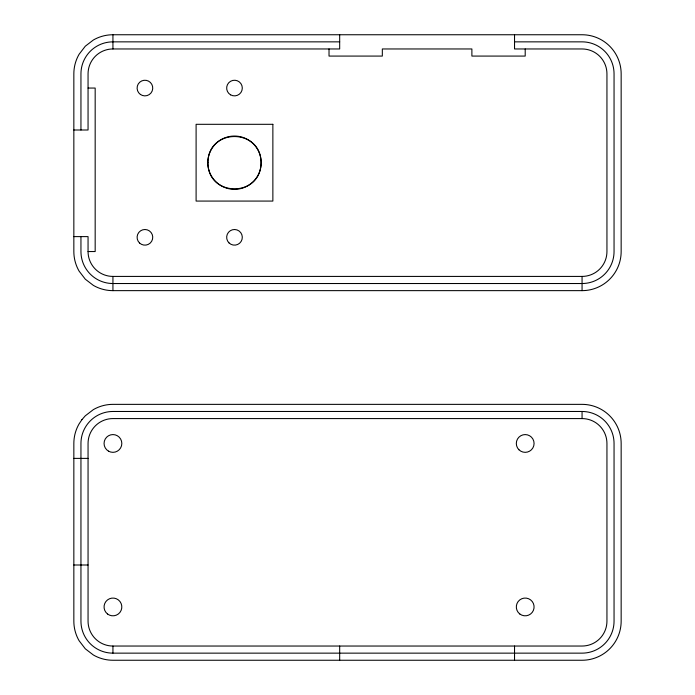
<?xml version="1.0" encoding="UTF-8"?>
<svg xmlns="http://www.w3.org/2000/svg" width="695" height="695" viewBox="0 0 695 695"><rect width="100%" height="100%" fill="white"/><g stroke="black" fill="none" stroke-linecap="round" stroke-linejoin="round"><path stroke-width="1.04" d="M112.938 34.75L582.062 34.75A39.094 39.094 0 0 1 621.156 73.844L621.156 251.547A39.094 39.094 0 0 1 582.062 290.64L112.938 290.64A39.094 39.094 0 0 1 93.391 285.402L85.294 279.19L79.082 271.093A39.094 39.094 0 0 1 73.844 251.547L73.844 73.844A39.094 39.094 0 0 1 79.082 54.297L85.294 46.2L93.391 39.989A39.094 39.094 0 0 1 112.938 34.75L112.938 48.963A24.881 24.881 0 0 0 88.056 73.844L88.056 130L73.844 130M339.681 41.856L112.938 41.856A31.987 31.987 0 0 0 80.95 73.844L80.95 130M514.535 41.856L582.062 41.856A31.987 31.987 0 0 1 614.05 73.844L614.05 251.547A31.987 31.987 0 0 1 582.062 283.525L112.938 283.525A31.987 31.987 0 0 1 80.95 251.547L80.95 236.613M112.938 48.963L339.681 48.963L339.681 34.75M88.056 88.056L95.172 88.056L95.172 251.547L88.056 251.547L88.056 236.613L73.844 236.613M88.056 251.547A24.881 24.881 0 0 0 112.938 276.419L582.062 276.419A24.881 24.881 0 0 0 606.943 251.547L606.943 73.844A24.881 24.881 0 0 0 582.062 48.963L514.535 48.963L514.535 34.75M582.062 411.475L112.938 411.475A31.987 31.987 0 0 0 80.95 443.453L80.95 621.156A31.987 31.987 0 0 0 112.938 653.144L582.062 653.144A31.987 31.987 0 0 0 614.05 621.156L614.05 443.453A31.987 31.987 0 0 0 582.062 411.475L582.062 418.581A24.881 24.881 0 0 1 606.943 443.453L606.943 621.156A24.881 24.881 0 0 1 582.062 646.037L112.938 646.037A24.881 24.881 0 0 1 88.056 621.156L88.056 443.453A24.881 24.881 0 0 1 112.938 418.581L582.062 418.581M73.844 458.387L88.056 458.387M73.844 565L88.056 565M582.062 276.419L582.062 290.64M525.203 48.963L525.203 56.078L471.888 56.078L471.888 48.963L382.328 48.963L382.328 56.078L329.022 56.078L329.022 48.963M514.535 646.037L514.535 660.25M339.681 646.037L339.681 660.25M112.938 276.419L112.938 290.64M112.938 646.037L112.938 653.144M207.866 162.439C207.701 197.302 260.608 197.797 261.103 162.943C261.259 128.089 208.361 127.593 207.866 162.439M81.923 419.658L79.082 423.907A39.094 39.094 0 0 0 73.844 443.453L73.844 621.156A39.094 39.094 0 0 0 79.082 640.703L85.294 648.8L93.391 655.011A39.094 39.094 0 0 0 112.938 660.25L582.062 660.25A39.094 39.094 0 0 0 621.156 621.156L621.156 443.453A39.094 39.094 0 0 0 582.062 404.36L112.938 404.36A39.094 39.094 0 0 0 93.391 409.598L85.294 415.81L81.923 419.658M272.866 124.309L196.103 124.309L196.103 201.072L272.866 201.072L272.866 124.309M140.381 94.424A7.819 7.819 0 0 0 152.709 88.812A7.819 7.819 0 0 0 141.684 80.941A7.819 7.819 0 0 0 140.381 94.424M139.565 243.024A7.819 7.819 0 0 0 152.535 239.115A7.819 7.819 0 0 0 142.666 229.837A7.819 7.819 0 0 0 139.565 243.024M230.575 94.833A7.819 7.819 0 0 0 242.303 88.056A7.819 7.819 0 0 0 230.575 81.289A7.819 7.819 0 0 0 230.575 94.833M228.985 242.885A7.819 7.819 0 0 0 242.051 239.306A7.819 7.819 0 0 0 232.417 229.784A7.819 7.819 0 0 0 228.985 242.885M220.723 185.522A26.653 26.653 0 0 0 261.138 163.195A26.653 26.653 0 0 0 221.592 139.365A26.653 26.653 0 0 0 220.723 185.522M518.913 449.743A8.887 8.887 0 0 0 533.777 445.756A8.887 8.887 0 0 0 522.901 434.879A8.887 8.887 0 0 0 518.913 449.743M519.791 613.989A8.887 8.887 0 0 0 534.012 608.099A8.887 8.887 0 0 0 521.797 598.734A8.887 8.887 0 0 0 519.791 613.989M108.498 451.151A8.887 8.887 0 0 0 121.825 443.453A8.887 8.887 0 0 0 108.498 435.765A8.887 8.887 0 0 0 108.498 451.151M107.525 613.989A8.887 8.887 0 0 0 121.747 608.099A8.887 8.887 0 0 0 109.541 598.734A8.887 8.887 0 0 0 107.525 613.989"/></g></svg>
